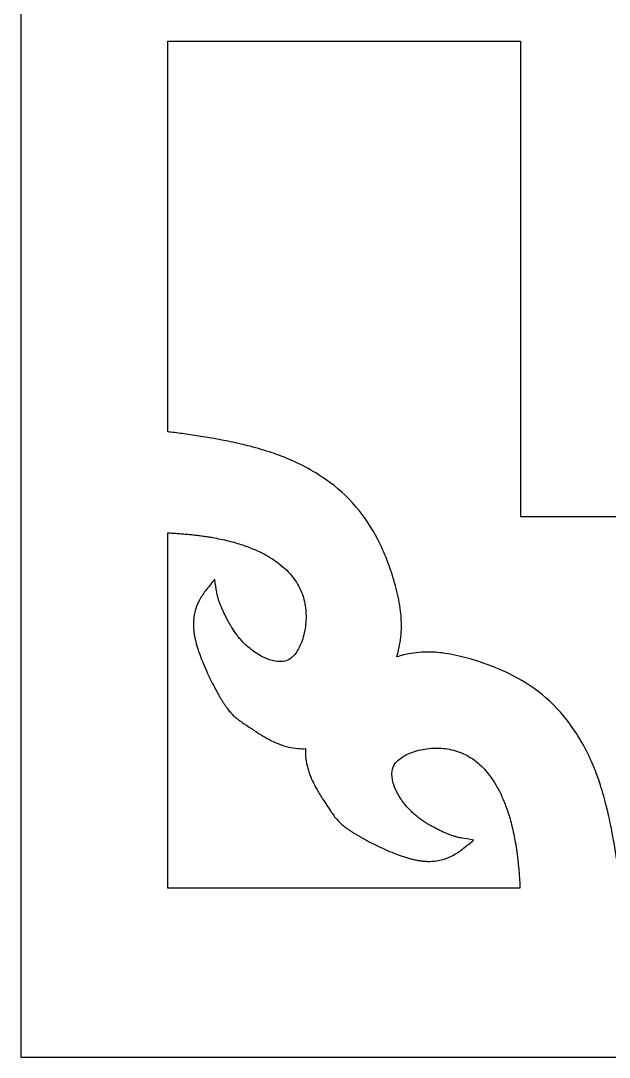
# Model space of a CAD drawing. Header units: centimetres. Extents: x -19.6 to -12.8, y -9 to 9.
# Drawn here: x -19.553 to -18.203, y -9 to -6.621 of the extents above; entities that cross this region are included whole.
import ezdxf

# ---------------------------------------------------------------- set-up
doc = ezdxf.new("R2010")
doc.units = ezdxf.units.CM
doc.header["$MEASUREMENT"] = 0
doc.layers.add('layer 1', color=7, linetype='Continuous')

msp = doc.modelspace()

# ---------------------------------------------------------------- linework, layer by layer
at = {"layer": 'layer 1', "color": 250, "lineweight": 30}
for points, knots in [([(-12.83818, 9.00077), (-12.83818, 3.00045), (-12.83818, -2.99988), (-12.83818, -9.00021), (-12.83818, -9.00021), (-15.07649, -9.00021), (-17.31483, -9.00021), (-19.55315, -9.00021), (-19.55315, -9.00021), (-19.55315, -2.99988), (-19.55315, 3.00045), (-19.55315, 9.00077), (-19.55315, 9.00077), (-17.31483, 9.00077), (-15.07649, 9.00077), (-12.83818, 9.00077)], [0, 0, 0, 0, 0.2, 0.2, 0.2, 0.2, 0.4, 0.4, 0.4, 0.4, 0.6, 0.6, 0.6, 0.6, 1, 1, 1, 1]), ([(-18.69062, -8.08101), (-18.6856, -8.07943), (-18.68049, -8.07803), (-18.67539, -8.07676), (-18.67539, -8.07676), (-18.6675, -8.07485), (-18.65953, -8.07333), (-18.6515, -8.07223), (-18.6515, -8.07223), (-18.64343, -8.07112), (-18.63532, -8.07044), (-18.62719, -8.07019), (-18.62719, -8.07019), (-18.61359, -8.06974), (-18.60001, -8.07039), (-18.58655, -8.07216), (-18.58655, -8.07216), (-18.56915, -8.07444), (-18.55189, -8.0778), (-18.53486, -8.0822), (-18.53486, -8.0822), (-18.49997, -8.09124), (-18.46606, -8.10364), (-18.43353, -8.11927), (-18.43353, -8.11927), (-18.40628, -8.13235), (-18.38072, -8.14858), (-18.35722, -8.16769), (-18.35722, -8.16769), (-18.33306, -8.18732), (-18.31162, -8.20993), (-18.29328, -8.23515), (-18.29328, -8.23515), (-18.27251, -8.26371), (-18.25507, -8.29446), (-18.24123, -8.32698), (-18.24123, -8.32698), (-18.23537, -8.34074), (-18.23005, -8.35472), (-18.22539, -8.36892), (-18.22539, -8.36892), (-18.21983, -8.38567), (-18.2149, -8.40258), (-18.21054, -8.41967), (-18.21054, -8.41967), (-18.2087, -8.42679), (-18.207, -8.43395), (-18.20535, -8.44113), (-18.20535, -8.44113), (-18.20353, -8.44911), (-18.20179, -8.4571), (-18.20016, -8.46512), (-18.20016, -8.46512), (-18.19881, -8.47169), (-18.19754, -8.47826), (-18.19629, -8.48485), (-18.19629, -8.48485), (-18.19481, -8.49264), (-18.19342, -8.50046), (-18.19208, -8.50826), (-18.19208, -8.50826), (-18.18991, -8.52152), (-18.18778, -8.53476), (-18.18564, -8.54803), (-18.18564, -8.54803), (-18.18467, -8.55438), (-18.18375, -8.56075), (-18.18287, -8.5671), (-18.18287, -8.5671), (-18.18205, -8.57311), (-18.18127, -8.57913), (-18.18052, -8.58514), (-18.18052, -8.58514), (-18.17977, -8.59098), (-18.1791, -8.59682), (-18.17843, -8.60268), (-18.17843, -8.60268), (-18.17811, -8.60573), (-18.17778, -8.60878), (-18.17747, -8.61182), (-18.17747, -8.61182), (-17.90507, -8.61182), (-17.63272, -8.61182), (-17.36035, -8.61182), (-17.36035, -8.61182), (-17.36035, -8.32757), (-17.36035, -8.04334), (-17.36035, -7.75909), (-17.36035, -7.75909), (-17.70463, -7.75909), (-18.04893, -7.75909), (-18.39319, -7.75909), (-18.39319, -7.75909), (-18.39746, -7.75909), (-18.40169, -7.75909), (-18.40591, -7.75909), (-18.40591, -7.75909), (-18.40611, -7.75909), (-18.4063, -7.75909), (-18.40651, -7.75909), (-18.40651, -7.75909), (-18.40651, -7.75888), (-18.40651, -7.75868), (-18.40651, -7.75848), (-18.40651, -7.75848), (-18.40651, -7.75422), (-18.40651, -7.74995), (-18.40651, -7.74569), (-18.40651, -7.74569), (-18.40651, -7.73197), (-18.40651, -7.71825), (-18.40651, -7.70453), (-18.40651, -7.70453), (-18.40651, -7.6476), (-18.40651, -7.59069), (-18.40651, -7.53377), (-18.40651, -7.53377), (-18.40651, -7.24507), (-18.40651, -6.95635), (-18.40651, -6.66766), (-18.40651, -6.66766), (-18.67621, -6.66766), (-18.94589, -6.66766), (-19.21557, -6.66766), (-19.21557, -6.66766), (-19.21557, -6.96663), (-19.21557, -7.26562), (-19.21557, -7.5646), (-19.21557, -7.5646), (-19.21331, -7.56485), (-19.21106, -7.5651), (-19.20879, -7.56536), (-19.20879, -7.56536), (-19.20298, -7.56602), (-19.19718, -7.56671), (-19.19137, -7.56744), (-19.19137, -7.56744), (-19.18541, -7.56821), (-19.17942, -7.569), (-19.17345, -7.56984), (-19.17345, -7.56984), (-19.16717, -7.57071), (-19.16093, -7.57162), (-19.15466, -7.57258), (-19.15466, -7.57258), (-19.14148, -7.57473), (-19.12832, -7.5769), (-19.11515, -7.57906), (-19.11515, -7.57906), (-19.10734, -7.58043), (-19.09957, -7.58185), (-19.09177, -7.58333), (-19.09177, -7.58333), (-19.08522, -7.58457), (-19.07866, -7.58587), (-19.07216, -7.58722), (-19.07216, -7.58722), (-19.06418, -7.58887), (-19.05627, -7.59062), (-19.04834, -7.59244), (-19.04834, -7.59244), (-19.0412, -7.59411), (-19.0341, -7.59584), (-19.02701, -7.59768), (-19.02701, -7.59768), (-19.01004, -7.60206), (-18.99321, -7.60704), (-18.9766, -7.61262), (-18.9766, -7.61262), (-18.96249, -7.61736), (-18.94862, -7.62266), (-18.93496, -7.62856), (-18.93496, -7.62856), (-18.90264, -7.64252), (-18.8721, -7.66007), (-18.84372, -7.68098), (-18.84372, -7.68098), (-18.81868, -7.69943), (-18.79623, -7.72102), (-18.77669, -7.74535), (-18.77669, -7.74535), (-18.75775, -7.76901), (-18.74164, -7.79475), (-18.72863, -7.82219), (-18.72863, -7.82219), (-18.71309, -7.85493), (-18.70079, -7.88905), (-18.69181, -7.92421), (-18.69181, -7.92421), (-18.68745, -7.94132), (-18.6841, -7.95869), (-18.68185, -7.97623), (-18.68185, -7.97623), (-18.68009, -7.9898), (-18.67942, -8.00346), (-18.67988, -8.01714), (-18.67988, -8.01714), (-18.68013, -8.02533), (-18.6808, -8.0335), (-18.68191, -8.04161), (-18.68191, -8.04161), (-18.683, -8.0497), (-18.68451, -8.05773), (-18.6864, -8.06566), (-18.6864, -8.06566), (-18.68765, -8.07081), (-18.68905, -8.07593), (-18.69062, -8.08101)], [0, 0, 0, 0, 0.0188679, 0.0188679, 0.0188679, 0.0188679, 0.0377358, 0.0377358, 0.0377358, 0.0377358, 0.0566038, 0.0566038, 0.0566038, 0.0566038, 0.0754717, 0.0754717, 0.0754717, 0.0754717, 0.0943396, 0.0943396, 0.0943396, 0.0943396, 0.1132075, 0.1132075, 0.1132075, 0.1132075, 0.1320755, 0.1320755, 0.1320755, 0.1320755, 0.1509434, 0.1509434, 0.1509434, 0.1509434, 0.1698113, 0.1698113, 0.1698113, 0.1698113, 0.1886792, 0.1886792, 0.1886792, 0.1886792, 0.2075472, 0.2075472, 0.2075472, 0.2075472, 0.2264151, 0.2264151, 0.2264151, 0.2264151, 0.245283, 0.245283, 0.245283, 0.245283, 0.2641509, 0.2641509, 0.2641509, 0.2641509, 0.2830189, 0.2830189, 0.2830189, 0.2830189, 0.3018868, 0.3018868, 0.3018868, 0.3018868, 0.3207547, 0.3207547, 0.3207547, 0.3207547, 0.3396226, 0.3396226, 0.3396226, 0.3396226, 0.3584906, 0.3584906, 0.3584906, 0.3584906, 0.3773585, 0.3773585, 0.3773585, 0.3773585, 0.3962264, 0.3962264, 0.3962264, 0.3962264, 0.4150943, 0.4150943, 0.4150943, 0.4150943, 0.4339623, 0.4339623, 0.4339623, 0.4339623, 0.4528302, 0.4528302, 0.4528302, 0.4528302, 0.4716981, 0.4716981, 0.4716981, 0.4716981, 0.490566, 0.490566, 0.490566, 0.490566, 0.509434, 0.509434, 0.509434, 0.509434, 0.5283019, 0.5283019, 0.5283019, 0.5283019, 0.5471698, 0.5471698, 0.5471698, 0.5471698, 0.5660377, 0.5660377, 0.5660377, 0.5660377, 0.5849057, 0.5849057, 0.5849057, 0.5849057, 0.6037736, 0.6037736, 0.6037736, 0.6037736, 0.6226415, 0.6226415, 0.6226415, 0.6226415, 0.6415094, 0.6415094, 0.6415094, 0.6415094, 0.6603774, 0.6603774, 0.6603774, 0.6603774, 0.6792453, 0.6792453, 0.6792453, 0.6792453, 0.6981132, 0.6981132, 0.6981132, 0.6981132, 0.7169811, 0.7169811, 0.7169811, 0.7169811, 0.7358491, 0.7358491, 0.7358491, 0.7358491, 0.754717, 0.754717, 0.754717, 0.754717, 0.7735849, 0.7735849, 0.7735849, 0.7735849, 0.7924528, 0.7924528, 0.7924528, 0.7924528, 0.8113208, 0.8113208, 0.8113208, 0.8113208, 0.8301887, 0.8301887, 0.8301887, 0.8301887, 0.8490566, 0.8490566, 0.8490566, 0.8490566, 0.8679245, 0.8679245, 0.8679245, 0.8679245, 0.8867925, 0.8867925, 0.8867925, 0.8867925, 0.9056604, 0.9056604, 0.9056604, 0.9056604, 0.9245283, 0.9245283, 0.9245283, 0.9245283, 0.9433962, 0.9433962, 0.9433962, 0.9433962, 0.9622642, 0.9622642, 0.9622642, 0.9622642, 1, 1, 1, 1]), ([(-18.89987, -8.29166), (-18.90587, -8.29204), (-18.91183, -8.29196), (-18.91782, -8.29146), (-18.91782, -8.29146), (-18.92483, -8.29087), (-18.93175, -8.28975), (-18.93862, -8.2881), (-18.93862, -8.2881), (-18.94622, -8.28625), (-18.9537, -8.2839), (-18.96102, -8.28103), (-18.96102, -8.28103), (-18.96678, -8.27878), (-18.9724, -8.27628), (-18.9779, -8.27352), (-18.9779, -8.27352), (-18.98448, -8.27022), (-18.99092, -8.26669), (-18.99724, -8.26292), (-18.99724, -8.26292), (-18.99953, -8.26152), (-19.00186, -8.26011), (-19.00414, -8.25867), (-19.00414, -8.25867), (-19.00691, -8.25693), (-19.00965, -8.25517), (-19.01239, -8.25338), (-19.01239, -8.25338), (-19.01303, -8.25296), (-19.01365, -8.25253), (-19.01428, -8.25213), (-19.01428, -8.25213), (-19.01795, -8.24966), (-19.02162, -8.24721), (-19.02529, -8.24477), (-19.02529, -8.24477), (-19.03198, -8.24029), (-19.03867, -8.23583), (-19.04536, -8.23136), (-19.04536, -8.23136), (-19.04866, -8.2291), (-19.05191, -8.22675), (-19.05508, -8.22433), (-19.05508, -8.22433), (-19.05738, -8.22256), (-19.05961, -8.22072), (-19.0618, -8.21882), (-19.0618, -8.21882), (-19.06437, -8.21654), (-19.06683, -8.21412), (-19.06921, -8.21162), (-19.06921, -8.21162), (-19.07172, -8.20895), (-19.07411, -8.20616), (-19.07638, -8.20327), (-19.07638, -8.20327), (-19.07757, -8.20179), (-19.07873, -8.20025), (-19.07985, -8.19873), (-19.07985, -8.19873), (-19.08114, -8.19696), (-19.08238, -8.19519), (-19.08362, -8.19339), (-19.08362, -8.19339), (-19.08482, -8.19162), (-19.08603, -8.18984), (-19.08717, -8.18804), (-19.08717, -8.18804), (-19.0886, -8.18587), (-19.08995, -8.1837), (-19.09129, -8.18151), (-19.09129, -8.18151), (-19.09268, -8.17927), (-19.09401, -8.17703), (-19.09538, -8.17478), (-19.09538, -8.17478), (-19.09686, -8.17226), (-19.09832, -8.16974), (-19.09977, -8.1672), (-19.09977, -8.1672), (-19.10128, -8.16455), (-19.10278, -8.16188), (-19.10426, -8.1592), (-19.10426, -8.1592), (-19.10581, -8.15639), (-19.10731, -8.15355), (-19.10882, -8.15073), (-19.10882, -8.15073), (-19.11215, -8.14449), (-19.11536, -8.13822), (-19.11847, -8.13187), (-19.11847, -8.13187), (-19.12148, -8.12573), (-19.12443, -8.11954), (-19.12723, -8.1133), (-19.12723, -8.1133), (-19.13043, -8.10626), (-19.13348, -8.09917), (-19.13634, -8.092), (-19.13634, -8.092), (-19.13884, -8.08583), (-19.14119, -8.0796), (-19.14341, -8.0733), (-19.14341, -8.0733), (-19.14461, -8.06987), (-19.14579, -8.06642), (-19.14687, -8.06293), (-19.14687, -8.06293), (-19.14786, -8.05983), (-19.14879, -8.05671), (-19.14969, -8.05356), (-19.14969, -8.05356), (-19.15063, -8.05023), (-19.1515, -8.04686), (-19.1523, -8.04349), (-19.1523, -8.04349), (-19.15301, -8.04052), (-19.15363, -8.03755), (-19.15422, -8.03457), (-19.15422, -8.03457), (-19.15478, -8.03152), (-19.15526, -8.02848), (-19.15567, -8.02541), (-19.15567, -8.02541), (-19.15609, -8.02254), (-19.15636, -8.01964), (-19.15657, -8.01674), (-19.15657, -8.01674), (-19.15679, -8.01394), (-19.15691, -8.01112), (-19.15697, -8.00832), (-19.15697, -8.00832), (-19.15701, -8.00562), (-19.15697, -8.00292), (-19.15684, -8.00025), (-19.15684, -8.00025), (-19.1566, -7.99521), (-19.15605, -7.9902), (-19.15519, -7.98524), (-19.15519, -7.98524), (-19.15438, -7.98042), (-19.15324, -7.97569), (-19.15179, -7.97104), (-19.15179, -7.97104), (-19.14947, -7.9636), (-19.14641, -7.95645), (-19.14264, -7.94965), (-19.14264, -7.94965), (-19.13809, -7.94149), (-19.13289, -7.93372), (-19.12705, -7.9264), (-19.12705, -7.9264), (-19.12115, -7.91899), (-19.11521, -7.91155), (-19.10929, -7.90411), (-19.10929, -7.90411), (-19.10901, -7.90377), (-19.10874, -7.90344), (-19.10846, -7.90308), (-19.10846, -7.90308), (-19.10838, -7.90352), (-19.10831, -7.90396), (-19.10825, -7.90439), (-19.10825, -7.90439), (-19.10669, -7.91379), (-19.10515, -7.92318), (-19.10357, -7.93257), (-19.10357, -7.93257), (-19.10323, -7.9346), (-19.10285, -7.93662), (-19.10238, -7.93862), (-19.10238, -7.93862), (-19.10186, -7.94092), (-19.10126, -7.94322), (-19.1006, -7.94551), (-19.1006, -7.94551), (-19.09998, -7.94776), (-19.09927, -7.94999), (-19.09854, -7.95221), (-19.09854, -7.95221), (-19.09765, -7.95479), (-19.09674, -7.95735), (-19.09576, -7.95987), (-19.09576, -7.95987), (-19.09482, -7.96235), (-19.09384, -7.9648), (-19.0928, -7.96724), (-19.0928, -7.96724), (-19.09161, -7.97007), (-19.09037, -7.97286), (-19.0891, -7.97564), (-19.0891, -7.97564), (-19.08786, -7.97833), (-19.08659, -7.98101), (-19.08529, -7.98365), (-19.08529, -7.98365), (-19.0838, -7.98672), (-19.08225, -7.98977), (-19.08068, -7.9928), (-19.08068, -7.9928), (-19.07893, -7.99618), (-19.07713, -7.99956), (-19.07527, -8.00288), (-19.07527, -8.00288), (-19.0738, -8.00558), (-19.07222, -8.00825), (-19.07065, -8.01092), (-19.07065, -8.01092), (-19.06867, -8.01419), (-19.06662, -8.01744), (-19.06448, -8.02064), (-19.06448, -8.02064), (-19.06256, -8.02354), (-19.06055, -8.02639), (-19.05846, -8.0292), (-19.05846, -8.0292), (-19.05611, -8.03239), (-19.05361, -8.03553), (-19.05106, -8.03857), (-19.05106, -8.03857), (-19.04858, -8.04149), (-19.04601, -8.04434), (-19.04334, -8.04711), (-19.04334, -8.04711), (-19.04039, -8.05018), (-19.03734, -8.05313), (-19.03418, -8.05598), (-19.03418, -8.05598), (-19.03101, -8.05883), (-19.02774, -8.06158), (-19.02436, -8.0642), (-19.02436, -8.0642), (-19.01621, -8.07052), (-19.00756, -8.07611), (-18.99845, -8.08091), (-18.99845, -8.08091), (-18.99148, -8.0846), (-18.98413, -8.08752), (-18.97651, -8.08961), (-18.97651, -8.08961), (-18.96822, -8.09188), (-18.95964, -8.09252), (-18.95111, -8.09149), (-18.95111, -8.09149), (-18.94517, -8.09079), (-18.93961, -8.08865), (-18.93469, -8.08522), (-18.93469, -8.08522), (-18.9318, -8.08318), (-18.92915, -8.08081), (-18.9268, -8.07815), (-18.9268, -8.07815), (-18.92345, -8.07438), (-18.92048, -8.07032), (-18.9179, -8.06599), (-18.9179, -8.06599), (-18.91531, -8.06165), (-18.91301, -8.05713), (-18.91104, -8.05243), (-18.91104, -8.05243), (-18.90867, -8.0468), (-18.90667, -8.04102), (-18.90503, -8.03512), (-18.90503, -8.03512), (-18.90149, -8.02254), (-18.89941, -8.00963), (-18.89881, -7.99659), (-18.89881, -7.99659), (-18.89821, -7.98393), (-18.89905, -7.97131), (-18.90141, -7.95887), (-18.90141, -7.95887), (-18.90375, -7.94626), (-18.90782, -7.9341), (-18.9135, -7.92261), (-18.9135, -7.92261), (-18.91944, -7.91068), (-18.92689, -7.89966), (-18.93574, -7.88974), (-18.93574, -7.88974), (-18.94048, -7.88445), (-18.94551, -7.87948), (-18.95086, -7.87484), (-18.95086, -7.87484), (-18.95685, -7.86962), (-18.96313, -7.86475), (-18.96965, -7.86025), (-18.96965, -7.86025), (-18.97302, -7.85792), (-18.97647, -7.8557), (-18.97995, -7.85356), (-18.97995, -7.85356), (-18.98366, -7.85128), (-18.98745, -7.8491), (-18.99131, -7.84699), (-18.99131, -7.84699), (-18.99522, -7.84486), (-18.99917, -7.84284), (-19.00316, -7.84089), (-19.00316, -7.84089), (-19.00748, -7.8388), (-19.01184, -7.83682), (-19.01622, -7.83493), (-19.01622, -7.83493), (-19.02076, -7.83297), (-19.0253, -7.83111), (-19.02992, -7.82936), (-19.02992, -7.82936), (-19.03477, -7.82751), (-19.03964, -7.82578), (-19.04458, -7.82413), (-19.04458, -7.82413), (-19.04969, -7.82242), (-19.05486, -7.82081), (-19.06005, -7.81931), (-19.06005, -7.81931), (-19.06563, -7.8177), (-19.0712, -7.81619), (-19.07686, -7.81479), (-19.07686, -7.81479), (-19.08269, -7.81334), (-19.08854, -7.812), (-19.09441, -7.81075), (-19.09441, -7.81075), (-19.10084, -7.8094), (-19.10724, -7.80817), (-19.11367, -7.80705), (-19.11367, -7.80705), (-19.11699, -7.80647), (-19.12032, -7.80591), (-19.12361, -7.8054), (-19.12361, -7.8054), (-19.12705, -7.80483), (-19.13053, -7.80432), (-19.13403, -7.80381), (-19.13403, -7.80381), (-19.13754, -7.80332), (-19.14106, -7.80285), (-19.14457, -7.80239), (-19.14457, -7.80239), (-19.14828, -7.80193), (-19.15199, -7.80148), (-19.15571, -7.80105), (-19.15571, -7.80105), (-19.15947, -7.80063), (-19.16323, -7.80024), (-19.16699, -7.79986), (-19.16699, -7.79986), (-19.17093, -7.79948), (-19.17487, -7.79911), (-19.17882, -7.79877), (-19.17882, -7.79877), (-19.18285, -7.79842), (-19.18683, -7.79811), (-19.19086, -7.79782), (-19.19086, -7.79782), (-19.19508, -7.79751), (-19.19927, -7.79723), (-19.20349, -7.79699), (-19.20349, -7.79699), (-19.20751, -7.79673), (-19.21155, -7.79652), (-19.21557, -7.79631), (-19.21557, -7.79631), (-19.21557, -8.06815), (-19.21557, -8.33999), (-19.21557, -8.61182), (-19.21557, -8.61182), (-18.94628, -8.61182), (-18.67701, -8.61182), (-18.40776, -8.61182), (-18.40776, -8.61182), (-18.40776, -8.61128), (-18.4078, -8.61075), (-18.40782, -8.61022), (-18.40782, -8.61022), (-18.40803, -8.60593), (-18.40825, -8.60163), (-18.40852, -8.59734), (-18.40852, -8.59734), (-18.40879, -8.59309), (-18.40906, -8.58885), (-18.40935, -8.58462), (-18.40935, -8.58462), (-18.40962, -8.58058), (-18.40995, -8.57654), (-18.41028, -8.57252), (-18.41028, -8.57252), (-18.41064, -8.56854), (-18.41098, -8.56457), (-18.41136, -8.56058), (-18.41136, -8.56058), (-18.41174, -8.5568), (-18.41214, -8.55301), (-18.41256, -8.54924), (-18.41256, -8.54924), (-18.41298, -8.5455), (-18.41341, -8.54177), (-18.41388, -8.53804), (-18.41388, -8.53804), (-18.41433, -8.5345), (-18.41482, -8.53093), (-18.4153, -8.5274), (-18.4153, -8.5274), (-18.41579, -8.52389), (-18.4163, -8.52041), (-18.41687, -8.51691), (-18.41687, -8.51691), (-18.41739, -8.51359), (-18.41792, -8.51025), (-18.4185, -8.50695), (-18.4185, -8.50695), (-18.41961, -8.50046), (-18.42085, -8.49399), (-18.42218, -8.48754), (-18.42218, -8.48754), (-18.42342, -8.48162), (-18.42474, -8.47572), (-18.4262, -8.46984), (-18.4262, -8.46984), (-18.42758, -8.46417), (-18.42909, -8.45853), (-18.43069, -8.45292), (-18.43069, -8.45292), (-18.43217, -8.44771), (-18.43377, -8.4425), (-18.43548, -8.43734), (-18.43548, -8.43734), (-18.43709, -8.4324), (-18.43883, -8.42748), (-18.44068, -8.42261), (-18.44068, -8.42261), (-18.44242, -8.41795), (-18.44424, -8.41337), (-18.44619, -8.40882), (-18.44619, -8.40882), (-18.44806, -8.40438), (-18.45003, -8.40001), (-18.45211, -8.39567), (-18.45211, -8.39567), (-18.45405, -8.39163), (-18.45608, -8.38765), (-18.4582, -8.38372), (-18.4582, -8.38372), (-18.46027, -8.37986), (-18.46246, -8.37603), (-18.46472, -8.37228), (-18.46472, -8.37228), (-18.46684, -8.36877), (-18.46906, -8.36532), (-18.47136, -8.36193), (-18.47136, -8.36193), (-18.4758, -8.35534), (-18.48066, -8.34903), (-18.48583, -8.34298), (-18.48583, -8.34298), (-18.49045, -8.33762), (-18.49538, -8.33255), (-18.50063, -8.3278), (-18.50063, -8.3278), (-18.51051, -8.31889), (-18.52144, -8.31137), (-18.5333, -8.30541), (-18.5333, -8.30541), (-18.54469, -8.29967), (-18.55677, -8.29557), (-18.5693, -8.29319), (-18.5693, -8.29319), (-18.58165, -8.29086), (-18.5942, -8.28997), (-18.60677, -8.29059), (-18.60677, -8.29059), (-18.61972, -8.29121), (-18.63255, -8.29331), (-18.64505, -8.29686), (-18.64505, -8.29686), (-18.65092, -8.29851), (-18.65663, -8.30054), (-18.66224, -8.30291), (-18.66224, -8.30291), (-18.6669, -8.30489), (-18.67138, -8.3072), (-18.67571, -8.30981), (-18.67571, -8.30981), (-18.68001, -8.31243), (-18.68403, -8.31541), (-18.68779, -8.31876), (-18.68779, -8.31876), (-18.69043, -8.32114), (-18.69278, -8.32381), (-18.69481, -8.32673), (-18.69481, -8.32673), (-18.69823, -8.33167), (-18.70035, -8.33728), (-18.70105, -8.34324), (-18.70105, -8.34324), (-18.70206, -8.35184), (-18.7014, -8.36048), (-18.69916, -8.36882), (-18.69916, -8.36882), (-18.69709, -8.37649), (-18.69421, -8.38388), (-18.69053, -8.39092), (-18.69053, -8.39092), (-18.68575, -8.40008), (-18.6802, -8.4088), (-18.67392, -8.41699), (-18.67392, -8.41699), (-18.67131, -8.4204), (-18.6686, -8.42369), (-18.66575, -8.4269), (-18.66575, -8.4269), (-18.66295, -8.43008), (-18.66001, -8.43315), (-18.65695, -8.43612), (-18.65695, -8.43612), (-18.65422, -8.43879), (-18.65138, -8.44138), (-18.64848, -8.44387), (-18.64848, -8.44387), (-18.64544, -8.44646), (-18.64232, -8.44895), (-18.63916, -8.45136), (-18.63916, -8.45136), (-18.63637, -8.45344), (-18.63353, -8.45546), (-18.63067, -8.45741), (-18.63067, -8.45741), (-18.62748, -8.45955), (-18.62425, -8.4616), (-18.62101, -8.46359), (-18.62101, -8.46359), (-18.61839, -8.46519), (-18.61571, -8.46674), (-18.61301, -8.46826), (-18.61301, -8.46826), (-18.60972, -8.47012), (-18.60637, -8.47194), (-18.60301, -8.47371), (-18.60301, -8.47371), (-18.60001, -8.47528), (-18.59698, -8.47683), (-18.59394, -8.47835), (-18.59394, -8.47835), (-18.59128, -8.47966), (-18.58864, -8.48093), (-18.58596, -8.48218), (-18.58596, -8.48218), (-18.58319, -8.48347), (-18.58044, -8.4847), (-18.57762, -8.48591), (-18.57762, -8.48591), (-18.57521, -8.48694), (-18.57276, -8.48794), (-18.5703, -8.48889), (-18.5703, -8.48889), (-18.5678, -8.48987), (-18.56527, -8.49079), (-18.56271, -8.49167), (-18.56271, -8.49167), (-18.56049, -8.49241), (-18.55829, -8.49312), (-18.55604, -8.49376), (-18.55604, -8.49376), (-18.55375, -8.49443), (-18.55147, -8.49502), (-18.54918, -8.49556), (-18.54918, -8.49556), (-18.5472, -8.49601), (-18.5452, -8.49641), (-18.54317, -8.49675), (-18.54317, -8.49675), (-18.53387, -8.49832), (-18.52454, -8.49988), (-18.5152, -8.50146), (-18.5152, -8.50146), (-18.51476, -8.50153), (-18.51432, -8.5016), (-18.5139, -8.50167), (-18.5139, -8.50167), (-18.51424, -8.50195), (-18.51457, -8.50224), (-18.51492, -8.50251), (-18.51492, -8.50251), (-18.5223, -8.50847), (-18.52968, -8.51442), (-18.53706, -8.52039), (-18.53706, -8.52039), (-18.54432, -8.52625), (-18.55202, -8.53148), (-18.56015, -8.53607), (-18.56015, -8.53607), (-18.56691, -8.53988), (-18.574, -8.54296), (-18.58138, -8.54529), (-18.58138, -8.54529), (-18.586, -8.54673), (-18.59072, -8.54789), (-18.59548, -8.54873), (-18.59548, -8.54873), (-18.60043, -8.54959), (-18.6054, -8.55014), (-18.61039, -8.55038), (-18.61039, -8.55038), (-18.61306, -8.55051), (-18.61573, -8.55054), (-18.6184, -8.55051), (-18.6184, -8.55051), (-18.62123, -8.55045), (-18.62401, -8.55034), (-18.6268, -8.55011), (-18.6268, -8.55011), (-18.62967, -8.54989), (-18.63254, -8.54959), (-18.6354, -8.54921), (-18.6354, -8.54921), (-18.63844, -8.54879), (-18.64149, -8.54831), (-18.6445, -8.54772), (-18.6445, -8.54772), (-18.64745, -8.54716), (-18.6504, -8.54652), (-18.65336, -8.54581), (-18.65336, -8.54581), (-18.65669, -8.54499), (-18.66005, -8.54413), (-18.66339, -8.54317), (-18.66339, -8.54317), (-18.6665, -8.54229), (-18.6696, -8.54135), (-18.67269, -8.54035), (-18.67269, -8.54035), (-18.67612, -8.53923), (-18.67957, -8.53807), (-18.68299, -8.53687), (-18.68299, -8.53687), (-18.68921, -8.53463), (-18.69543, -8.53227), (-18.70155, -8.52975), (-18.70155, -8.52975), (-18.70865, -8.52684), (-18.7157, -8.52378), (-18.7227, -8.52057), (-18.7227, -8.52057), (-18.7289, -8.51774), (-18.73504, -8.51479), (-18.74114, -8.51175), (-18.74114, -8.51175), (-18.74742, -8.50861), (-18.75368, -8.50538), (-18.75988, -8.50204), (-18.75988, -8.50204), (-18.7627, -8.50053), (-18.76549, -8.499), (-18.76829, -8.49744), (-18.76829, -8.49744), (-18.77095, -8.49596), (-18.77359, -8.49445), (-18.77624, -8.49292), (-18.77624, -8.49292), (-18.77876, -8.49147), (-18.78126, -8.48999), (-18.78377, -8.48849), (-18.78377, -8.48849), (-18.78601, -8.48715), (-18.78824, -8.48578), (-18.79047, -8.4844), (-18.79047, -8.4844), (-18.79263, -8.48304), (-18.79479, -8.48165), (-18.79694, -8.48025), (-18.79694, -8.48025), (-18.79871, -8.47907), (-18.8005, -8.47788), (-18.80227, -8.47666), (-18.80227, -8.47666), (-18.80404, -8.47543), (-18.80579, -8.47416), (-18.80753, -8.47287), (-18.80753, -8.47287), (-18.80907, -8.47174), (-18.81059, -8.47057), (-18.81207, -8.46939), (-18.81207, -8.46939), (-18.81494, -8.46709), (-18.8177, -8.46467), (-18.82035, -8.46214), (-18.82035, -8.46214), (-18.82286, -8.45976), (-18.82523, -8.45728), (-18.8275, -8.45468), (-18.8275, -8.45468), (-18.82941, -8.4525), (-18.83124, -8.45024), (-18.83298, -8.44793), (-18.83298, -8.44793), (-18.83535, -8.44479), (-18.83763, -8.44157), (-18.83985, -8.4383), (-18.83985, -8.4383), (-18.84433, -8.43152), (-18.84881, -8.42472), (-18.85327, -8.41792), (-18.85327, -8.41792), (-18.85572, -8.41425), (-18.85813, -8.41058), (-18.86055, -8.4069), (-18.86055, -8.4069), (-18.86097, -8.40625), (-18.86138, -8.40561), (-18.8618, -8.40496), (-18.8618, -8.40496), (-18.8636, -8.40223), (-18.86535, -8.39944), (-18.8671, -8.39663), (-18.8671, -8.39663), (-18.86852, -8.39434), (-18.86993, -8.39203), (-18.8713, -8.38969), (-18.8713, -8.38969), (-18.87508, -8.38333), (-18.87858, -8.37686), (-18.88183, -8.37026), (-18.88183, -8.37026), (-18.88457, -8.3647), (-18.88709, -8.35903), (-18.8893, -8.35326), (-18.8893, -8.35326), (-18.89215, -8.34588), (-18.8945, -8.33834), (-18.89633, -8.33066), (-18.89633, -8.33066), (-18.89795, -8.32379), (-18.89908, -8.31678), (-18.89965, -8.30973), (-18.89965, -8.30973), (-18.90014, -8.30372), (-18.90023, -8.29769), (-18.89987, -8.29166)], [0, 0, 0, 0, 0.0053763, 0.0053763, 0.0053763, 0.0053763, 0.0107527, 0.0107527, 0.0107527, 0.0107527, 0.016129, 0.016129, 0.016129, 0.016129, 0.0215054, 0.0215054, 0.0215054, 0.0215054, 0.0268817, 0.0268817, 0.0268817, 0.0268817, 0.0322581, 0.0322581, 0.0322581, 0.0322581, 0.0376344, 0.0376344, 0.0376344, 0.0376344, 0.0430108, 0.0430108, 0.0430108, 0.0430108, 0.0483871, 0.0483871, 0.0483871, 0.0483871, 0.0537634, 0.0537634, 0.0537634, 0.0537634, 0.0591398, 0.0591398, 0.0591398, 0.0591398, 0.0645161, 0.0645161, 0.0645161, 0.0645161, 0.0698925, 0.0698925, 0.0698925, 0.0698925, 0.0752688, 0.0752688, 0.0752688, 0.0752688, 0.0806452, 0.0806452, 0.0806452, 0.0806452, 0.0860215, 0.0860215, 0.0860215, 0.0860215, 0.0913978, 0.0913978, 0.0913978, 0.0913978, 0.0967742, 0.0967742, 0.0967742, 0.0967742, 0.1021505, 0.1021505, 0.1021505, 0.1021505, 0.1075269, 0.1075269, 0.1075269, 0.1075269, 0.1129032, 0.1129032, 0.1129032, 0.1129032, 0.1182796, 0.1182796, 0.1182796, 0.1182796, 0.1236559, 0.1236559, 0.1236559, 0.1236559, 0.1290323, 0.1290323, 0.1290323, 0.1290323, 0.1344086, 0.1344086, 0.1344086, 0.1344086, 0.1397849, 0.1397849, 0.1397849, 0.1397849, 0.1451613, 0.1451613, 0.1451613, 0.1451613, 0.1505376, 0.1505376, 0.1505376, 0.1505376, 0.155914, 0.155914, 0.155914, 0.155914, 0.1612903, 0.1612903, 0.1612903, 0.1612903, 0.1666667, 0.1666667, 0.1666667, 0.1666667, 0.172043, 0.172043, 0.172043, 0.172043, 0.1774194, 0.1774194, 0.1774194, 0.1774194, 0.1827957, 0.1827957, 0.1827957, 0.1827957, 0.188172, 0.188172, 0.188172, 0.188172, 0.1935484, 0.1935484, 0.1935484, 0.1935484, 0.1989247, 0.1989247, 0.1989247, 0.1989247, 0.2043011, 0.2043011, 0.2043011, 0.2043011, 0.2096774, 0.2096774, 0.2096774, 0.2096774, 0.2150538, 0.2150538, 0.2150538, 0.2150538, 0.2204301, 0.2204301, 0.2204301, 0.2204301, 0.2258065, 0.2258065, 0.2258065, 0.2258065, 0.2311828, 0.2311828, 0.2311828, 0.2311828, 0.2365591, 0.2365591, 0.2365591, 0.2365591, 0.2419355, 0.2419355, 0.2419355, 0.2419355, 0.2473118, 0.2473118, 0.2473118, 0.2473118, 0.2526882, 0.2526882, 0.2526882, 0.2526882, 0.2580645, 0.2580645, 0.2580645, 0.2580645, 0.2634409, 0.2634409, 0.2634409, 0.2634409, 0.2688172, 0.2688172, 0.2688172, 0.2688172, 0.2741935, 0.2741935, 0.2741935, 0.2741935, 0.2795699, 0.2795699, 0.2795699, 0.2795699, 0.2849462, 0.2849462, 0.2849462, 0.2849462, 0.2903226, 0.2903226, 0.2903226, 0.2903226, 0.2956989, 0.2956989, 0.2956989, 0.2956989, 0.3010753, 0.3010753, 0.3010753, 0.3010753, 0.3064516, 0.3064516, 0.3064516, 0.3064516, 0.311828, 0.311828, 0.311828, 0.311828, 0.3172043, 0.3172043, 0.3172043, 0.3172043, 0.3225806, 0.3225806, 0.3225806, 0.3225806, 0.327957, 0.327957, 0.327957, 0.327957, 0.3333333, 0.3333333, 0.3333333, 0.3333333, 0.3387097, 0.3387097, 0.3387097, 0.3387097, 0.344086, 0.344086, 0.344086, 0.344086, 0.3494624, 0.3494624, 0.3494624, 0.3494624, 0.3548387, 0.3548387, 0.3548387, 0.3548387, 0.3602151, 0.3602151, 0.3602151, 0.3602151, 0.3655914, 0.3655914, 0.3655914, 0.3655914, 0.3709677, 0.3709677, 0.3709677, 0.3709677, 0.3763441, 0.3763441, 0.3763441, 0.3763441, 0.3817204, 0.3817204, 0.3817204, 0.3817204, 0.3870968, 0.3870968, 0.3870968, 0.3870968, 0.3924731, 0.3924731, 0.3924731, 0.3924731, 0.3978495, 0.3978495, 0.3978495, 0.3978495, 0.4032258, 0.4032258, 0.4032258, 0.4032258, 0.4086022, 0.4086022, 0.4086022, 0.4086022, 0.4139785, 0.4139785, 0.4139785, 0.4139785, 0.4193548, 0.4193548, 0.4193548, 0.4193548, 0.4247312, 0.4247312, 0.4247312, 0.4247312, 0.4301075, 0.4301075, 0.4301075, 0.4301075, 0.4354839, 0.4354839, 0.4354839, 0.4354839, 0.4408602, 0.4408602, 0.4408602, 0.4408602, 0.4462366, 0.4462366, 0.4462366, 0.4462366, 0.4516129, 0.4516129, 0.4516129, 0.4516129, 0.4569892, 0.4569892, 0.4569892, 0.4569892, 0.4623656, 0.4623656, 0.4623656, 0.4623656, 0.4677419, 0.4677419, 0.4677419, 0.4677419, 0.4731183, 0.4731183, 0.4731183, 0.4731183, 0.4784946, 0.4784946, 0.4784946, 0.4784946, 0.483871, 0.483871, 0.483871, 0.483871, 0.4892473, 0.4892473, 0.4892473, 0.4892473, 0.4946237, 0.4946237, 0.4946237, 0.4946237, 0.5, 0.5, 0.5, 0.5, 0.5053763, 0.5053763, 0.5053763, 0.5053763, 0.5107527, 0.5107527, 0.5107527, 0.5107527, 0.516129, 0.516129, 0.516129, 0.516129, 0.5215054, 0.5215054, 0.5215054, 0.5215054, 0.5268817, 0.5268817, 0.5268817, 0.5268817, 0.5322581, 0.5322581, 0.5322581, 0.5322581, 0.5376344, 0.5376344, 0.5376344, 0.5376344, 0.5430108, 0.5430108, 0.5430108, 0.5430108, 0.5483871, 0.5483871, 0.5483871, 0.5483871, 0.5537634, 0.5537634, 0.5537634, 0.5537634, 0.5591398, 0.5591398, 0.5591398, 0.5591398, 0.5645161, 0.5645161, 0.5645161, 0.5645161, 0.5698925, 0.5698925, 0.5698925, 0.5698925, 0.5752688, 0.5752688, 0.5752688, 0.5752688, 0.5806452, 0.5806452, 0.5806452, 0.5806452, 0.5860215, 0.5860215, 0.5860215, 0.5860215, 0.5913978, 0.5913978, 0.5913978, 0.5913978, 0.5967742, 0.5967742, 0.5967742, 0.5967742, 0.6021505, 0.6021505, 0.6021505, 0.6021505, 0.6075269, 0.6075269, 0.6075269, 0.6075269, 0.6129032, 0.6129032, 0.6129032, 0.6129032, 0.6182796, 0.6182796, 0.6182796, 0.6182796, 0.6236559, 0.6236559, 0.6236559, 0.6236559, 0.6290323, 0.6290323, 0.6290323, 0.6290323, 0.6344086, 0.6344086, 0.6344086, 0.6344086, 0.6397849, 0.6397849, 0.6397849, 0.6397849, 0.6451613, 0.6451613, 0.6451613, 0.6451613, 0.6505376, 0.6505376, 0.6505376, 0.6505376, 0.655914, 0.655914, 0.655914, 0.655914, 0.6612903, 0.6612903, 0.6612903, 0.6612903, 0.6666667, 0.6666667, 0.6666667, 0.6666667, 0.672043, 0.672043, 0.672043, 0.672043, 0.6774194, 0.6774194, 0.6774194, 0.6774194, 0.6827957, 0.6827957, 0.6827957, 0.6827957, 0.688172, 0.688172, 0.688172, 0.688172, 0.6935484, 0.6935484, 0.6935484, 0.6935484, 0.6989247, 0.6989247, 0.6989247, 0.6989247, 0.7043011, 0.7043011, 0.7043011, 0.7043011, 0.7096774, 0.7096774, 0.7096774, 0.7096774, 0.7150538, 0.7150538, 0.7150538, 0.7150538, 0.7204301, 0.7204301, 0.7204301, 0.7204301, 0.7258065, 0.7258065, 0.7258065, 0.7258065, 0.7311828, 0.7311828, 0.7311828, 0.7311828, 0.7365591, 0.7365591, 0.7365591, 0.7365591, 0.7419355, 0.7419355, 0.7419355, 0.7419355, 0.7473118, 0.7473118, 0.7473118, 0.7473118, 0.7526882, 0.7526882, 0.7526882, 0.7526882, 0.7580645, 0.7580645, 0.7580645, 0.7580645, 0.7634409, 0.7634409, 0.7634409, 0.7634409, 0.7688172, 0.7688172, 0.7688172, 0.7688172, 0.7741935, 0.7741935, 0.7741935, 0.7741935, 0.7795699, 0.7795699, 0.7795699, 0.7795699, 0.7849462, 0.7849462, 0.7849462, 0.7849462, 0.7903226, 0.7903226, 0.7903226, 0.7903226, 0.7956989, 0.7956989, 0.7956989, 0.7956989, 0.8010753, 0.8010753, 0.8010753, 0.8010753, 0.8064516, 0.8064516, 0.8064516, 0.8064516, 0.811828, 0.811828, 0.811828, 0.811828, 0.8172043, 0.8172043, 0.8172043, 0.8172043, 0.8225806, 0.8225806, 0.8225806, 0.8225806, 0.827957, 0.827957, 0.827957, 0.827957, 0.8333333, 0.8333333, 0.8333333, 0.8333333, 0.8387097, 0.8387097, 0.8387097, 0.8387097, 0.844086, 0.844086, 0.844086, 0.844086, 0.8494624, 0.8494624, 0.8494624, 0.8494624, 0.8548387, 0.8548387, 0.8548387, 0.8548387, 0.8602151, 0.8602151, 0.8602151, 0.8602151, 0.8655914, 0.8655914, 0.8655914, 0.8655914, 0.8709677, 0.8709677, 0.8709677, 0.8709677, 0.8763441, 0.8763441, 0.8763441, 0.8763441, 0.8817204, 0.8817204, 0.8817204, 0.8817204, 0.8870968, 0.8870968, 0.8870968, 0.8870968, 0.8924731, 0.8924731, 0.8924731, 0.8924731, 0.8978495, 0.8978495, 0.8978495, 0.8978495, 0.9032258, 0.9032258, 0.9032258, 0.9032258, 0.9086022, 0.9086022, 0.9086022, 0.9086022, 0.9139785, 0.9139785, 0.9139785, 0.9139785, 0.9193548, 0.9193548, 0.9193548, 0.9193548, 0.9247312, 0.9247312, 0.9247312, 0.9247312, 0.9301075, 0.9301075, 0.9301075, 0.9301075, 0.9354839, 0.9354839, 0.9354839, 0.9354839, 0.9408602, 0.9408602, 0.9408602, 0.9408602, 0.9462366, 0.9462366, 0.9462366, 0.9462366, 0.9516129, 0.9516129, 0.9516129, 0.9516129, 0.9569892, 0.9569892, 0.9569892, 0.9569892, 0.9623656, 0.9623656, 0.9623656, 0.9623656, 0.9677419, 0.9677419, 0.9677419, 0.9677419, 0.9731183, 0.9731183, 0.9731183, 0.9731183, 0.9784946, 0.9784946, 0.9784946, 0.9784946, 0.983871, 0.983871, 0.983871, 0.983871, 0.9892473, 0.9892473, 0.9892473, 0.9892473, 1, 1, 1, 1])]:
    msp.add_open_spline(points, degree=3, knots=knots, dxfattribs=at)

doc.saveas('drawing.dxf')
